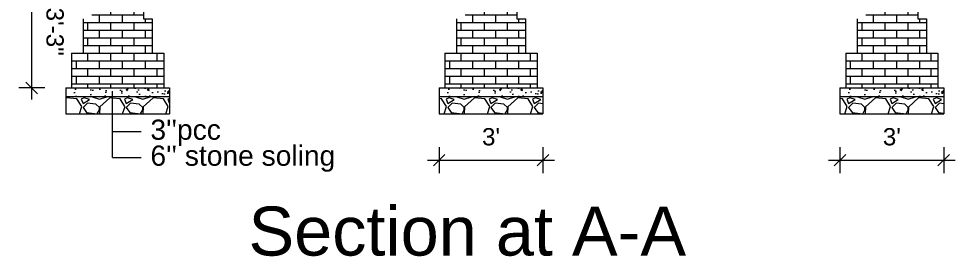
# Model space of a CAD drawing. Header units: inches. Extents: x 45643 to 78083, y -17830 to -3084.
# Drawn here: x 59086.3 to 59411.1, y -17231.1 to -17148.7 of the extents above; entities that cross this region are included whole.
import ezdxf

# ---------------------------------------------------------------- set-up
doc = ezdxf.new("R2010")
doc.units = ezdxf.units.IN
doc.header["$MEASUREMENT"] = 0
doc.layers.add('A_Title Text', color=105, linetype='Continuous', lineweight=60)
doc.layers.add('door', color=3, linetype='Continuous', lineweight=13)
doc.styles.add('Arial', font='arial.ttf')
doc.styles.get("Standard").update_dxf_attribs({"font": 'times.ttf'})
doc.dimstyles.new('Sudeep', dxfattribs={"dimtxt": 6, "dimasz": 4, "dimexe": 4.5, "dimexo": 4.5, "dimgap": 5, "dimtad": 1, "dimdec": 0, "dimlunit": 4, "dimtxsty": 'Arial', "dimblk": 'OBLIQUE', "dimcen": 250, "dimdle": 4, "dimclrd": 86, "dimclre": 5, "dimclrt": 1, "dimadec": 0, "dimazin": 0, "dimtfac": 1, "dimtdec": 0, "dimtix": 1, "dimtmove": 1, "dimatfit": 3, "dimldrblk": 'OBLIQUE', "dimfxl": 4.5, "dimfxlon": 1, "dimfrac": 2, "dimlwd": 15, "dimlwe": 13, "dimarcsym": 0})
pattern_1 = [(228.0127875, (-301924.986, 13606.1665), (-120, -135), [2.01804, -199.7863207]), (184.96974073, (-301926.336, 13604.66654), (180, 15), [3.46302, -342.8388714]), (132.51044708, (-301929.786, 13604.3665), (150, -165), [2.44182, -241.74048894]), (267.273689, (-301935.636, 13600.6165), (15, 300), [3.15357, -312.2033706]), (292.83365418, (-301935.786, 13597.4665), (-75, 180), [3.092325, -306.1405969]), (357.273689, (-301934.586, 13594.6165), (-300, 15), [3.15357, -312.2033706]), (37.69424047, (-301931.436, 13594.46654), (-195, -150), [4.170435, -412.87272823]), (72.25532837, (-301928.136, 13597.01654), (105, 330), [3.93732, -389.79482245]), (121.42956562, (-301926.936, 13600.7665), (-120, 195), [3.16425, -313.26109665]), (175.2363583, (-301928.586, 13603.4665), (165, -15), [3.61248, -177.0114387]), (222.3974378, (-301932.186, 13603.76654), (-180, -165), [4.67172, -462.5006251]), (138.81407483, (-301920.786, 13600.4665), (-105, 90), [1.594515, -157.8576722]), (171.4692344, (-301921.986, 13601.5165), (195, -30), [3.033555, -300.32267124]), (225, (-301924.986, 13601.967), (-2e-15, -15), [2.121315, -19.09188844]), (203.1985905, (-301926.036, 13603.7665), (75, 30), [1.14237, -113.0942266]), (291.8014095, (-301927.086, 13603.3165), (-15, 45), [1.615545, -79.1619271]), (30.9637565, (-301926.486, 13601.8165), (45, 30), [2.623935, -84.8403434]), (161.5650512, (-301924.236, 13603.1665), (30, -15), [1.897365, -45.5367999]), (16.38954033, (-301935.786, 13603.3165), (150, 45), [2.658, -263.1426772]), (70.34617594, (-301933.236, 13604.0665), (-60, -165), [2.229915, -220.7611162]), (293.1985905, (-301924.236, 13606.1665), (-30, 75), [2.284725, -111.9518716]), (343.61045967, (-301923.336, 13604.0665), (-150, 45), [2.658, -263.1426772]), (339.4439548, (-301935.786, 13594.0165), (-75, 30), [2.5632, -125.5968562]), (294.77514057, (-301933.386, 13593.1165), (-75, 165), [2.14767, -212.61964595]), (66.8014095, (-301924.086, 13591.1665), (30, 75), [2.284725, -111.9518716]), (17.35402464, (-301923.186, 13593.2665), (-195, -60), [2.514465, -248.9313542]), (69.4439548, (-301931.436, 13591.1665), (-30, -75), [1.2816, -126.8784562]), (101.3099325, (-301924.986, 13591.1665), (-15, 60), [0.76485, -75.7204427]), (165.9637565, (-301925.136, 13591.9165), (45, -15), [3.092325, -58.7542594]), (186.00900596, (-301928.136, 13592.6665), (150, 15), [2.86575, -283.7088476]), (303.6900675, (-301926.486, 13600.4665), (-15, 30), [2.16333, -51.91993913]), (353.15722659, (-301925.286, 13598.66654), (255, -30), [3.77691, -373.91343936]), (60.9453959, (-301921.536, 13598.2165), (-60, -105), [1.54434, -152.8901121]), (90, (-301920.786, 13599.567), (-15, 15), [0.9, -14.1]), (120.25643716, (-301928.436, 13593.1165), (60, -105), [2.08386, -206.30279984]), (48.0127875, (-301929.486, 13594.9165), (120, 135), [4.03608, -197.7682807]), (0, (-301926.786, 13597.917), (15, 15), [3.9, -11.1]), (325.30484647, (-301922.886, 13597.9165), (150, -105), [2.37171, -234.7991145]), (254.0546041, (-301920.936, 13596.5665), (-15, -60), [2.18403, -107.01761834]), (207.64597536, (-301921.536, 13594.46654), (-285, -150), [3.555975, -352.04211273]), (175.42607874, (-301924.686, 13592.81654), (-195, 15), [3.761985, -372.4361011])]

# ---------------------------------------------------------------- blocks, each defined once
blk = doc.blocks.new('_Oblique')
at = {"color": 0, "linetype": 'ByBlock', "lineweight": -2}
blk.add_line((-0.5, -0.5), (0.5, 0.5), dxfattribs=at)
blk = doc.blocks.new('*D1738')
at = {"layer": 'A_Title Text', "color": 86, "lineweight": 15, "transparency": 16777216}
blk.add_line((59090.81, -17176.7), (59090.81, -17129.71), dxfattribs=at)
at = {"layer": 'A_Title Text', "color": 5, "lineweight": 13, "transparency": 16777216}
for p, q in [((59095.31, -17133.71), (59086.31, -17133.71)), ((59095.31, -17172.7), (59086.31, -17172.7))]:
    blk.add_line(p, q, dxfattribs=at)
at = {"layer": 'Defpoints', "color": 0, "transparency": 16777216}
for p in [(59090.81, -17133.71), (59102.63, -17133.71), (59102.63, -17172.7)]:
    blk.add_point(p, dxfattribs=at)
at = {"layer": 'A_Title Text', "color": 86, "lineweight": 15, "transparency": 16777216, "xscale": 4, "yscale": 4, "zscale": 4}
for p, rotation in [((59090.81, -17133.71), 90.00136327111544), ((59090.81, -17172.7), 270.0013632711154)]:
    blk.add_blockref('_Oblique', p, dxfattribs=dict(at, rotation=rotation))
at = {"layer": 'A_Title Text', "color": 1, "transparency": 16777216, "insert": (59098.88, -17153.2), "char_height": 6, "attachment_point": 5, "rotation": 270.0014, "style": 'Arial'}
blk.add_mtext('3\'-3"', dxfattribs=at)
blk = doc.blocks.new('*D1739')
at = {"layer": 'A_Title Text', "color": 5, "lineweight": 13, "transparency": 16777216}
for p, q in [((59232.13, -17193.23), (59232.13, -17202.23)), ((59268.13, -17193.23), (59268.13, -17202.23))]:
    blk.add_line(p, q, dxfattribs=at)
at = {"layer": 'A_Title Text', "color": 86, "lineweight": 15, "transparency": 16777216}
blk.add_line((59228.13, -17197.73), (59272.13, -17197.73), dxfattribs=at)
at = {"layer": 'Defpoints', "color": 0, "transparency": 16777216}
for p in [(59232.13, -17178.7), (59268.13, -17178.7), (59268.13, -17197.73)]:
    blk.add_point(p, dxfattribs=at)
at = {"layer": 'A_Title Text', "color": 86, "lineweight": 15, "transparency": 16777216, "xscale": 4, "yscale": 4, "zscale": 4, "rotation": 180}
blk.add_blockref('_Oblique', (59232.13, -17197.73), dxfattribs=at)
at = {"layer": 'A_Title Text', "color": 86, "lineweight": 15, "transparency": 16777216, "xscale": 4, "yscale": 4, "zscale": 4}
blk.add_blockref('_Oblique', (59268.13, -17197.73), dxfattribs=at)
at = {"layer": 'A_Title Text', "color": 1, "transparency": 16777216, "insert": (59250.13, -17189.67), "char_height": 6, "attachment_point": 5, "style": 'Arial'}
blk.add_mtext("3'", dxfattribs=at)
blk = doc.blocks.new('*D1740')
at = {"layer": 'A_Title Text', "color": 5, "lineweight": 13, "transparency": 16777216}
for p, q in [((59371.15, -17193.23), (59371.15, -17202.23)), ((59407.15, -17193.23), (59407.15, -17202.23))]:
    blk.add_line(p, q, dxfattribs=at)
at = {"layer": 'A_Title Text', "color": 86, "lineweight": 15, "transparency": 16777216}
blk.add_line((59367.15, -17197.73), (59411.15, -17197.73), dxfattribs=at)
at = {"layer": 'Defpoints', "color": 0, "transparency": 16777216}
for p in [(59371.15, -17178.7), (59407.15, -17178.7), (59407.15, -17197.73)]:
    blk.add_point(p, dxfattribs=at)
at = {"layer": 'A_Title Text', "color": 86, "lineweight": 15, "transparency": 16777216, "xscale": 4, "yscale": 4, "zscale": 4, "rotation": 180}
blk.add_blockref('_Oblique', (59371.15, -17197.73), dxfattribs=at)
at = {"layer": 'A_Title Text', "color": 86, "lineweight": 15, "transparency": 16777216, "xscale": 4, "yscale": 4, "zscale": 4}
blk.add_blockref('_Oblique', (59407.15, -17197.73), dxfattribs=at)
at = {"layer": 'A_Title Text', "color": 1, "transparency": 16777216, "insert": (59389.15, -17189.67), "char_height": 6, "attachment_point": 5, "style": 'Arial'}
blk.add_mtext("3'", dxfattribs=at)

msp = doc.modelspace()

# ---------------------------------------------------------------- hatches: boundary and pattern name
at = {"layer": 'door', "ltscale": 0.5, "transparency": 33554648}
h = msp.add_hatch(dxfattribs=at)
h.set_pattern_fill('AR-BRSTD', color=256)
h.set_pattern_definition([(0, (-96281.6929, 9762.727), (0, 2.667), []), (90, (-96281.693, 9762.727), (-4, 2.667), [2.667, -2.667])])
h.paths.add_polyline_path([(59129.63, -17121.7), (59111.63, -17121.7), (59111.63, -17148.7), (59129.63, -17148.7)])
h.paths.add_polyline_path([(59132.63, -17148.7), (59108.63, -17148.7), (59108.63, -17160.7), (59129.63, -17160.7), (59132.63, -17160.7)])
h.paths.add_polyline_path([(59136.63, -17160.7), (59129.63, -17160.7), (59108.63, -17160.7), (59104.63, -17160.7), (59104.63, -17172.7), (59136.63, -17172.7)])
h = msp.add_hatch(dxfattribs=at)
h.set_pattern_fill('AR-BRSTD', color=256)
h.set_pattern_definition([(0, (-96152.1929, 9762.727), (0, 2.667), []), (90, (-96152.193, 9762.727), (-4, 2.667), [2.667, -2.667])])
h.paths.add_polyline_path([(59259.13, -17121.7), (59241.13, -17121.7), (59241.13, -17148.7), (59259.13, -17148.7)])
h.paths.add_polyline_path([(59262.13, -17148.7), (59238.13, -17148.7), (59238.13, -17160.7), (59259.13, -17160.7), (59262.13, -17160.7)])
h.paths.add_polyline_path([(59266.13, -17160.7), (59259.13, -17160.7), (59238.13, -17160.7), (59234.13, -17160.7), (59234.13, -17172.7), (59266.13, -17172.7)])
h = msp.add_hatch(dxfattribs=at)
h.set_pattern_fill('AR-BRSTD', color=256)
h.set_pattern_definition([(0, (-96013.1752, 9762.727), (0, 2.667), []), (90, (-96013.1752, 9762.727), (-4, 2.667), [2.667, -2.667])])
h.paths.add_polyline_path([(59398.15, -17130.7), (59380.15, -17130.7), (59380.15, -17148.7), (59398.15, -17148.7)])
h.paths.add_polyline_path([(59401.15, -17148.7), (59377.15, -17148.7), (59377.15, -17160.7), (59398.15, -17160.7), (59401.15, -17160.7)])
h.paths.add_polyline_path([(59405.15, -17160.7), (59398.15, -17160.7), (59377.15, -17160.7), (59373.15, -17160.7), (59373.15, -17172.7), (59405.15, -17172.7)])
at = {"layer": 'door', "ltscale": 0.5}
h = msp.add_hatch(dxfattribs=at)
h.set_pattern_fill('AR-CONC', color=256, style=0)
h.set_pattern_definition([(50, (54352.8886, 51270.18), (7.17260183, -0.62752135), [0.75, -8.25]), (355, (54352.8886, 51270.18), (-1.3875133, 7.5219213), [0.6, -6.6]), (100.4514, (54353.486, 51270.1277), (5.7850938, 6.8943954), [0.6374019, -7.0114211]), (46.1842, (54352.889, 51272.18), (10.6724105, -1.6551901), [1.125, -12.375]), (96.6356, (54353.778, 51272.042), (9.346627, 9.7411787), [0.9561029, -10.51713]), (351.1842, (54352.889, 51272.18), (9.3466195, 9.741186), [0.9, -9.9]), (21, (54353.8886, 51271.68), (5.9690705, -4.0261889), [0.75, -8.25]), (326, (54353.8886, 51271.68), (2.4331533, 7.25150045), [0.6, -6.6]), (71.4514, (54354.386, 51271.3444), (8.4022263, 3.225305), [0.6374019, -7.0114211]), (37.5, (54352.8886, 51270.18), (0.12159855, 3.32893854), [0, -6.52, 0, -6.7, 0, -6.625]), (7.5, (54352.8886, 51270.18), (2.63069537, 3.94411712), [0, -3.82, 0, -6.37, 0, -2.525]), (327.5, (54350.6586, 51270.18), (5.33822436, -0.22554872), [0, -2.5, 0, -7.8, 0, -10.35]), (317.5, (54349.6586, 51270.18), (5.8318617, 1.00104982), [0, -3.25, 0, -5.18, 0, -7.35])])
h.paths.add_polyline_path([(59138.63, -17172.7), (59102.63, -17172.7), (59102.63, -17175.7), (59138.63, -17175.7)])
h = msp.add_hatch(dxfattribs=at)
h.set_pattern_fill('AR-CONC', color=256, style=0)
h.set_pattern_definition([(50, (54482.3886, 51270.18), (7.17260183, -0.62752135), [0.75, -8.25]), (355, (54482.3886, 51270.18), (-1.3875133, 7.5219213), [0.6, -6.6]), (100.4514, (54482.986, 51270.1277), (5.7850938, 6.8943954), [0.6374019, -7.0114211]), (46.1842, (54482.389, 51272.18), (10.6724105, -1.6551901), [1.125, -12.375]), (96.6356, (54483.278, 51272.042), (9.346627, 9.7411787), [0.9561029, -10.51713]), (351.1842, (54482.389, 51272.18), (9.3466195, 9.741186), [0.9, -9.9]), (21, (54483.3886, 51271.68), (5.9690705, -4.0261889), [0.75, -8.25]), (326, (54483.3886, 51271.68), (2.4331533, 7.25150045), [0.6, -6.6]), (71.4514, (54483.886, 51271.3444), (8.4022263, 3.225305), [0.6374019, -7.0114211]), (37.5, (54482.3886, 51270.18), (0.12159855, 3.32893854), [0, -6.52, 0, -6.7, 0, -6.625]), (7.5, (54482.3886, 51270.18), (2.63069537, 3.94411712), [0, -3.82, 0, -6.37, 0, -2.525]), (327.5, (54480.1586, 51270.18), (5.33822436, -0.22554872), [0, -2.5, 0, -7.8, 0, -10.35]), (317.5, (54479.1586, 51270.18), (5.8318617, 1.00104982), [0, -3.25, 0, -5.18, 0, -7.35])])
h.paths.add_polyline_path([(59268.13, -17172.7), (59232.13, -17172.7), (59232.13, -17175.7), (59268.13, -17175.7)])
h = msp.add_hatch(dxfattribs=at)
h.set_pattern_fill('AR-CONC', color=256, style=0)
h.set_pattern_definition([(50, (54621.406, 51270.18), (7.17260183, -0.62752135), [0.75, -8.25]), (355, (54621.406, 51270.18), (-1.3875133, 7.5219213), [0.6, -6.6]), (100.4514, (54622.004, 51270.1277), (5.7850938, 6.8943954), [0.6374019, -7.0114211]), (46.1842, (54621.406, 51272.18), (10.6724105, -1.6551901), [1.125, -12.375]), (96.6356, (54622.296, 51272.042), (9.346627, 9.7411787), [0.9561029, -10.51713]), (351.1842, (54621.406, 51272.18), (9.3466195, 9.741186), [0.9, -9.9]), (21, (54622.406, 51271.68), (5.9690705, -4.0261889), [0.75, -8.25]), (326, (54622.406, 51271.68), (2.4331533, 7.25150045), [0.6, -6.6]), (71.4514, (54622.9036, 51271.3444), (8.4022263, 3.225305), [0.6374019, -7.0114211]), (37.5, (54621.4062, 51270.18), (0.12159855, 3.32893854), [0, -6.52, 0, -6.7, 0, -6.625]), (7.5, (54621.4062, 51270.18), (2.63069537, 3.94411712), [0, -3.82, 0, -6.37, 0, -2.525]), (327.5, (54619.1762, 51270.18), (5.33822436, -0.22554872), [0, -2.5, 0, -7.8, 0, -10.35]), (317.5, (54618.176, 51270.18), (5.8318617, 1.00104982), [0, -3.25, 0, -5.18, 0, -7.35])])
h.paths.add_polyline_path([(59407.15, -17172.7), (59371.15, -17172.7), (59371.15, -17175.7), (59407.15, -17175.7)])
at = {"layer": 'door', "ltscale": 0.5, "transparency": 33554648}
h = msp.add_hatch(dxfattribs=at)
h.set_pattern_fill('GRAVEL', color=256, scale=15)
h.set_pattern_definition(pattern_1)
h.paths.add_polyline_path([(59118.78, -17175.7), (59102.63, -17175.7), (59102.63, -17181.7), (59118.78, -17181.7)])
h = msp.add_hatch(dxfattribs=at)
h.set_pattern_fill('GRAVEL', color=256, scale=15)
h.set_pattern_definition(pattern_1)
h.paths.add_polyline_path([(59138.63, -17181.7), (59138.63, -17175.7), (59118.78, -17175.7), (59118.78, -17181.7)])
h = msp.add_hatch(dxfattribs=at)
h.set_pattern_fill('GRAVEL', color=256, scale=15)
h.set_pattern_definition([(228.0127875, (-301948.486, 13606.1665), (-120, -135), [2.01804, -199.7863207]), (184.96974073, (-301949.836, 13604.66654), (180, 15), [3.46302, -342.8388714]), (132.51044708, (-301953.286, 13604.3665), (150, -165), [2.44182, -241.74048894]), (267.273689, (-301959.136, 13600.6165), (15, 300), [3.15357, -312.2033706]), (292.83365418, (-301959.286, 13597.4665), (-75, 180), [3.092325, -306.1405969]), (357.273689, (-301958.086, 13594.6165), (-300, 15), [3.15357, -312.2033706]), (37.69424047, (-301954.936, 13594.46654), (-195, -150), [4.170435, -412.87272823]), (72.25532837, (-301951.636, 13597.01654), (105, 330), [3.93732, -389.79482245]), (121.42956562, (-301950.436, 13600.7665), (-120, 195), [3.16425, -313.26109665]), (175.2363583, (-301952.086, 13603.4665), (165, -15), [3.61248, -177.0114387]), (222.3974378, (-301955.686, 13603.76654), (-180, -165), [4.67172, -462.5006251]), (138.81407483, (-301944.286, 13600.4665), (-105, 90), [1.594515, -157.8576722]), (171.4692344, (-301945.486, 13601.5165), (195, -30), [3.033555, -300.32267124]), (225, (-301948.486, 13601.967), (-2e-15, -15), [2.121315, -19.09188844]), (203.1985905, (-301949.536, 13603.7665), (75, 30), [1.14237, -113.0942266]), (291.8014095, (-301950.586, 13603.3165), (-15, 45), [1.615545, -79.1619271]), (30.9637565, (-301949.986, 13601.8165), (45, 30), [2.623935, -84.8403434]), (161.5650512, (-301947.736, 13603.1665), (30, -15), [1.897365, -45.5367999]), (16.38954033, (-301959.286, 13603.3165), (150, 45), [2.658, -263.1426772]), (70.34617594, (-301956.736, 13604.0665), (-60, -165), [2.229915, -220.7611162]), (293.1985905, (-301947.736, 13606.1665), (-30, 75), [2.284725, -111.9518716]), (343.61045967, (-301946.836, 13604.0665), (-150, 45), [2.658, -263.1426772]), (339.4439548, (-301959.286, 13594.0165), (-75, 30), [2.5632, -125.5968562]), (294.77514057, (-301956.886, 13593.1165), (-75, 165), [2.14767, -212.61964595]), (66.8014095, (-301947.586, 13591.1665), (30, 75), [2.284725, -111.9518716]), (17.35402464, (-301946.686, 13593.2665), (-195, -60), [2.514465, -248.9313542]), (69.4439548, (-301954.936, 13591.1665), (-30, -75), [1.2816, -126.8784562]), (101.3099325, (-301948.486, 13591.1665), (-15, 60), [0.76485, -75.7204427]), (165.9637565, (-301948.636, 13591.9165), (45, -15), [3.092325, -58.7542594]), (186.00900596, (-301951.636, 13592.6665), (150, 15), [2.86575, -283.7088476]), (303.6900675, (-301949.986, 13600.4665), (-15, 30), [2.16333, -51.91993913]), (353.15722659, (-301948.786, 13598.66654), (255, -30), [3.77691, -373.91343936]), (60.9453959, (-301945.036, 13598.2165), (-60, -105), [1.54434, -152.8901121]), (90, (-301944.286, 13599.567), (-15, 15), [0.9, -14.1]), (120.25643716, (-301951.936, 13593.1165), (60, -105), [2.08386, -206.30279984]), (48.0127875, (-301952.986, 13594.9165), (120, 135), [4.03608, -197.7682807]), (0, (-301950.286, 13597.917), (15, 15), [3.9, -11.1]), (325.30484647, (-301946.386, 13597.9165), (150, -105), [2.37171, -234.7991145]), (254.0546041, (-301944.436, 13596.5665), (-15, -60), [2.18403, -107.01761834]), (207.64597536, (-301945.036, 13594.46654), (-285, -150), [3.555975, -352.04211273]), (175.42607874, (-301948.186, 13592.81654), (-195, 15), [3.761985, -372.4361011])])
h.paths.add_polyline_path([(59268.13, -17175.7), (59232.13, -17175.7), (59232.13, -17181.7), (59268.13, -17181.7)])
h = msp.add_hatch(dxfattribs=at)
h.set_pattern_fill('GRAVEL', color=256, scale=15)
h.set_pattern_definition([(228.0127875, (-301809.4684, 13606.1665), (-120, -135), [2.01804, -199.7863207]), (184.96974073, (-301810.8184, 13604.66654), (180, 15), [3.46302, -342.8388714]), (132.51044708, (-301814.2684, 13604.3665), (150, -165), [2.44182, -241.74048894]), (267.273689, (-301820.1184, 13600.6165), (15, 300), [3.15357, -312.2033706]), (292.83365418, (-301820.2684, 13597.4665), (-75, 180), [3.092325, -306.1405969]), (357.273689, (-301819.0684, 13594.6165), (-300, 15), [3.15357, -312.2033706]), (37.69424047, (-301815.9184, 13594.46654), (-195, -150), [4.170435, -412.87272823]), (72.25532837, (-301812.6184, 13597.01654), (105, 330), [3.93732, -389.79482245]), (121.42956562, (-301811.4184, 13600.7665), (-120, 195), [3.16425, -313.26109665]), (175.2363583, (-301813.0684, 13603.4665), (165, -15), [3.61248, -177.0114387]), (222.3974378, (-301816.6684, 13603.76654), (-180, -165), [4.67172, -462.5006251]), (138.81407483, (-301805.2684, 13600.4665), (-105, 90), [1.594515, -157.8576722]), (171.4692344, (-301806.4684, 13601.5165), (195, -30), [3.033555, -300.32267124]), (225, (-301809.468, 13601.967), (-2e-15, -15), [2.121315, -19.09188844]), (203.1985905, (-301810.5184, 13603.7665), (75, 30), [1.14237, -113.0942266]), (291.8014095, (-301811.5684, 13603.3165), (-15, 45), [1.615545, -79.1619271]), (30.9637565, (-301810.9684, 13601.8165), (45, 30), [2.623935, -84.8403434]), (161.5650512, (-301808.7184, 13603.1665), (30, -15), [1.897365, -45.5367999]), (16.38954033, (-301820.2684, 13603.3165), (150, 45), [2.658, -263.1426772]), (70.34617594, (-301817.7184, 13604.0665), (-60, -165), [2.229915, -220.7611162]), (293.1985905, (-301808.7184, 13606.1665), (-30, 75), [2.284725, -111.9518716]), (343.61045967, (-301807.8184, 13604.0665), (-150, 45), [2.658, -263.1426772]), (339.4439548, (-301820.2684, 13594.0165), (-75, 30), [2.5632, -125.5968562]), (294.77514057, (-301817.8684, 13593.1165), (-75, 165), [2.14767, -212.61964595]), (66.8014095, (-301808.5684, 13591.1665), (30, 75), [2.284725, -111.9518716]), (17.35402464, (-301807.6684, 13593.2665), (-195, -60), [2.514465, -248.9313542]), (69.4439548, (-301815.9184, 13591.1665), (-30, -75), [1.2816, -126.8784562]), (101.3099325, (-301809.4684, 13591.1665), (-15, 60), [0.76485, -75.7204427]), (165.9637565, (-301809.6184, 13591.9165), (45, -15), [3.092325, -58.7542594]), (186.00900596, (-301812.6184, 13592.6665), (150, 15), [2.86575, -283.7088476]), (303.6900675, (-301810.9684, 13600.4665), (-15, 30), [2.16333, -51.91993913]), (353.15722659, (-301809.7684, 13598.66654), (255, -30), [3.77691, -373.91343936]), (60.9453959, (-301806.0184, 13598.2165), (-60, -105), [1.54434, -152.8901121]), (90, (-301805.268, 13599.567), (-15, 15), [0.9, -14.1]), (120.25643716, (-301812.9184, 13593.1165), (60, -105), [2.08386, -206.30279984]), (48.0127875, (-301813.9684, 13594.9165), (120, 135), [4.03608, -197.7682807]), (0, (-301811.268, 13597.917), (15, 15), [3.9, -11.1]), (325.30484647, (-301807.3684, 13597.9165), (150, -105), [2.37171, -234.7991145]), (254.0546041, (-301805.4184, 13596.5665), (-15, -60), [2.18403, -107.01761834]), (207.64597536, (-301806.0184, 13594.46654), (-285, -150), [3.555975, -352.04211273]), (175.42607874, (-301809.1684, 13592.81654), (-195, 15), [3.761985, -372.4361011])])
h.paths.add_polyline_path([(59407.15, -17175.7), (59371.15, -17175.7), (59371.15, -17181.7), (59407.15, -17181.7)])

# ---------------------------------------------------------------- linework, layer by layer
at = {"color": 7, "linetype": 'ByBlock', "lineweight": 5}
for p, q in [((59118.78, -17196.86), (59118.78, -17173.8)), ((59118.78, -17187.77), (59128.78, -17187.77)), ((59118.78, -17196.86), (59128.78, -17196.86))]:
    msp.add_line(p, q, dxfattribs=at)
at = {"layer": 'door', "ltscale": 0.5}
for p, q in [((59129.63, -17115.7), (59129.63, -17148.7)), ((59259.13, -17115.7), (59259.13, -17148.7)), ((59398.15, -17115.7), (59398.15, -17148.7)), ((59108.63, -17148.7), (59108.63, -17160.7)), ((59129.63, -17148.7), (59132.63, -17148.7)), ((59132.63, -17148.7), (59132.63, -17160.7)), ((59238.13, -17148.7), (59238.13, -17160.7)), ((59259.13, -17148.7), (59262.13, -17148.7)), ((59262.13, -17148.7), (59262.13, -17160.7)), ((59377.15, -17148.7), (59377.15, -17160.7)), ((59398.15, -17148.7), (59401.15, -17148.7)), ((59401.15, -17148.7), (59401.15, -17160.7)), ((59104.63, -17160.7), (59108.63, -17160.7)), ((59104.63, -17160.7), (59104.63, -17172.7)), ((59132.63, -17160.7), (59136.63, -17160.7)), ((59136.63, -17160.7), (59136.63, -17172.7)), ((59234.13, -17160.7), (59238.13, -17160.7)), ((59234.13, -17160.7), (59234.13, -17172.7)), ((59262.13, -17160.7), (59266.13, -17160.7)), ((59266.13, -17160.7), (59266.13, -17172.7)), ((59373.15, -17160.7), (59377.15, -17160.7)), ((59373.15, -17160.7), (59373.15, -17172.7)), ((59401.15, -17160.7), (59405.15, -17160.7)), ((59405.15, -17160.7), (59405.15, -17172.7)), ((59102.63, -17172.7), (59138.63, -17172.7)), ((59102.63, -17172.7), (59102.63, -17181.7)), ((59138.63, -17172.7), (59138.63, -17181.7)), ((59232.13, -17172.7), (59268.13, -17172.7)), ((59232.13, -17172.7), (59232.13, -17181.7)), ((59268.13, -17172.7), (59268.13, -17181.7)), ((59371.15, -17172.7), (59407.15, -17172.7)), ((59371.15, -17172.7), (59371.15, -17181.7)), ((59407.15, -17172.7), (59407.15, -17181.7)), ((59102.63, -17175.7), (59138.63, -17175.7)), ((59232.13, -17175.7), (59268.13, -17175.7)), ((59371.15, -17175.7), (59407.15, -17175.7)), ((59102.63, -17181.7), (59138.63, -17181.7)), ((59232.13, -17181.7), (59268.13, -17181.7)), ((59371.15, -17181.7), (59407.15, -17181.7))]:
    msp.add_line(p, q, dxfattribs=at)

# ---------------------------------------------------------------- texts
at = {"color": 7, "linetype": 'ByBlock', "lineweight": 5}
for s, insert, char_height, width, attachment_point in [("{\\fArial CE|b0|i0|c238|p34;3'}'{\\fArial CE|b0|i0|c238|p34;pcc}", (59131.99, -17183.68), 7, 174.1012, 1), ("{\\fArial CE|b0|i0|c0|p34;6\\fArial CE|b0|i0|c238|p34;'}'{\\fArial CE|b0|i0|c238|p34; \\fArial CE|b0|i0|c0|p34;stone\\fArial CE|b0|i0|c238|p34; soling}", (59131.99, -17192.68), 7, 174.1012, 1), ('{\\fArial CE|b0|i0|c238|p34;\\P\\H2.8333x;Section at A-A}', (59241.89, -17217.46), 6, 232.9624, 5)]:
    msp.add_mtext(s, dxfattribs=dict(at, insert=insert, char_height=char_height, width=width, attachment_point=attachment_point))

# ---------------------------------------------------------------- dimensions: what is measured, and where the dimension line sits
at = {"layer": 'A_Title Text'}
dim = msp.add_aligned_dim(p1=(59102.63, -17172.7), p2=(59102.63, -17133.71), distance=11.82, dimstyle='Sudeep', dxfattribs=at)
dim.commit()
dim.dimension.update_dxf_attribs({"geometry": '*D1738', "text_midpoint": (59098.88, -17153.2)})
for base, p1, p2, picture, middle in [((59268.13, -17197.73), (59232.13, -17178.7), (59268.13, -17178.7), '*D1739', (59250.13, -17189.67)), ((59407.15, -17197.73), (59371.15, -17178.7), (59407.15, -17178.7), '*D1740', (59389.15, -17189.67))]:
    dim = msp.add_linear_dim(base=base, p1=p1, p2=p2, dimstyle='Sudeep', dxfattribs=at)
    dim.commit()
    dim.dimension.update_dxf_attribs({"geometry": picture, "text_midpoint": middle})

doc.saveas('drawing.dxf')
